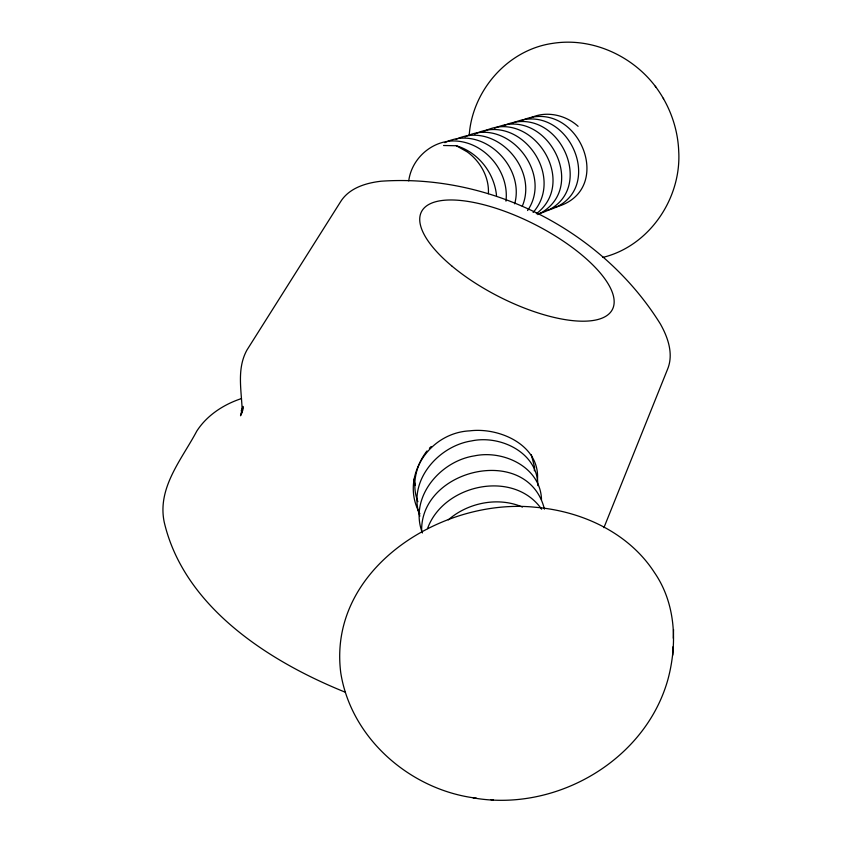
<?xml version="1.0" encoding="UTF-8"?>
<svg xmlns="http://www.w3.org/2000/svg" width="842" height="842" viewBox="0 0 842 842"><rect width="100%" height="100%" fill="white"/><g stroke="black" fill="none" stroke-linecap="round" stroke-linejoin="round"><path stroke-width="1.26" d="M421.695 532.155C418.884 468.615 528.176 443.197 544.427 509.136M473.099 797.848C555.204 812.425 645.014 761.01 667.885 679.61C677.484 644.056 675.926 603.661 654.455 572.56C628.627 532.481 581.348 510.968 534.923 507.221C441.566 497.706 327.391 569.171 340.778 672.926C351.23 739.044 411.138 790.375 476.488 798.205M672.79 655.118L673.053 646.677M673.284 638.236L673.558 629.553M505.968 201.143C509.526 171.221 484.245 141.393 453.88 140.94C431.493 140.782 411.527 158.875 408.738 180.904M488.392 193.692C489.328 177.252 480.361 161.39 467.236 151.897L456.353 145.75L443.534 145.508M534.344 470.815L534.565 467.226L531.27 454.554M537.849 485.634C538.122 452.912 500.558 434.683 471.552 440.924C437.829 446.081 407.181 481.645 419.842 516.146M537.364 480.929C541.006 445.66 499.906 427.052 469.762 430.851C429.209 432.725 399.424 477.056 419.937 513.852M541.511 499.59C540.553 467.078 503.358 449.733 474.425 455.869C439.913 461.1 408.738 497.843 422.41 532.965M242.896 406.707L242.243 412.812C241.917 391.909 236.223 369.596 246.895 350.135L340.378 202.059C348.683 188.366 365.123 183.167 380.121 181.346L380.942 181.23C490.823 173.515 602.44 230.592 660.517 324.202L660.896 324.928C668.222 338.147 673.674 354.471 667.548 369.259L603.924 527.66M242.906 406.37L240.528 415.769L242.812 409.812M469.183 135.615C472.088 90.673 507.705 49.667 552.794 43.352C591.505 37.227 631.774 55.34 655.244 86.21L655.865 87.136M427.515 528.618C443.302 484.382 513.557 468.952 541.627 509.2M514.683 203.838C525.145 165.842 481.719 124.058 444.871 142.677M522.282 206.195C538.512 168.147 494.801 120.943 456.111 139.288M242.938 407.981L241.233 410.917L242.749 408.854M426.957 450.975C415.948 465.089 411.159 484.708 417.906 501.706M527.576 210.532C553.678 172.789 506.716 115.501 464.91 136.941M533.112 212.437C565.729 175.536 519.535 111.797 474.646 134.152M429.409 448.218L431.188 446.544M448.291 519.872C467.942 502.653 498.18 496.538 522.429 507.052M536.312 213.763C579.496 180.935 530.765 106.313 483.097 131.899M494.664 128.247C546.416 104.397 590.737 189.145 537.754 214.605M502.79 126.09C559.583 99.461 602.062 196.807 538.417 213.805M512.304 123.29C568.687 97.609 609.945 193.765 547.037 210.458M521.177 120.743C577.223 95.262 617.965 190.639 555.499 207.174M529.902 118.248C545.553 110.376 565.435 114.701 578.107 126.311M602.84 257.41C648.772 246.243 680.652 199.628 678.81 153.065L678.747 152.044C677.999 128.3 669.527 105.145 655.244 86.21M241.486 398.561C223.783 404.381 206.995 415.232 196.775 431.115C181.851 459.311 157.086 487.634 164.201 522.061L164.548 523.514C185.04 607.935 269.766 661.759 345.399 692.25M490.823 799.637L493.265 799.9M456.353 145.75C478.298 152.349 494.338 172.905 496.517 195.576M663.233 98.23L663.633 98.798M413.622 479.277L415.411 485.518M452.217 266.335A107.239 40.311 27.1 0 0 612.102 310.003A107.239 40.311 27.1 0 0 486.476 205.448A107.239 40.311 27.1 0 0 452.217 266.335"/></g></svg>
